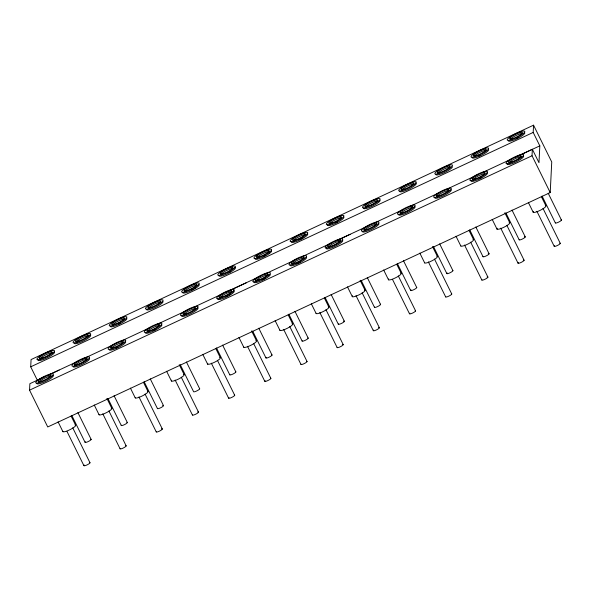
<?xml version="1.0" encoding="UTF-8"?>
<svg xmlns="http://www.w3.org/2000/svg" width="591" height="591" viewBox="0 0 591 591"><rect width="100%" height="100%" fill="white"/><g stroke="black" fill="none" stroke-linecap="round" stroke-linejoin="round"><path stroke-width="0.89" d="M40.58 378.735L37.344 380.242L30.71 366.819L31.072 359.572L533.555 125.181L551.743 161.993L550.221 192.577L47.745 426.968L29.55 390.156L29.875 383.685L44.089 377.051M550.221 192.577L532.026 155.765L532.351 149.287L515.625 157.088M532.351 149.287L538.985 162.71L539.819 145.851L533.193 132.428L533.555 125.181M30.71 366.819L533.193 132.428M48.27 375.1L78.367 361.064M82.548 359.114L112.645 345.07M121.007 341.17L149.427 327.909M156.12 324.791L187.052 310.364M192.902 307.63L223.841 293.202M225.511 292.419L260.624 276.041M263.97 274.483L294.909 260.047M301.595 256.93L331.691 242.886M335.873 240.943L368.481 225.732M372.662 223.782L402.759 209.739M409.445 206.621L439.549 192.577M446.235 189.46L477.166 175.032M483.024 172.299L511.444 159.038M47.044 375.721L59.159 370.069M228.111 291.252L246.447 282.705M337.328 240.308L350.131 234.339M519.622 155.27L539.819 145.851M29.55 390.156L532.026 155.765M548.189 193.227L561.45 220.059M542.08 196.072L555.341 222.903M541.415 196.744L545.877 205.771M543.011 208.438L560.283 243.396M536.901 211.29L554.181 246.248M528.354 202.484L533.222 212.324M512.013 210.1L525.273 236.932M505.903 212.952L519.164 239.783M504.84 212.797L509.701 222.644M506.834 225.311L524.114 260.276M500.725 228.163L518.004 263.121M492.185 219.357L497.046 229.205M475.836 226.974L489.097 253.805M469.727 229.825L482.987 256.657M469.069 230.497L473.524 239.518M470.658 242.184L487.937 277.149M464.548 245.036L481.828 280.001M456.008 236.23L460.869 246.078M439.66 243.854L452.92 270.685M433.55 246.698L446.811 273.53M432.486 246.55L437.355 256.398M434.481 259.065L451.76 294.022M428.372 261.909L445.651 296.874M419.832 253.103L424.693 262.951M403.483 260.727L416.744 287.558M397.381 263.579L410.642 290.41M396.716 264.243L401.178 273.271M398.304 275.938L415.584 310.896M392.594 279.602L409.474 313.747M383.655 269.984L388.523 279.831M367.307 277.6L380.567 304.431M361.204 280.452L374.465 307.283M360.133 280.297L365.002 290.144M362.128 292.811L379.407 327.776M356.018 295.663L373.298 330.62M347.478 286.857L352.347 296.704M331.137 294.481L344.398 321.305M325.028 297.325L338.288 324.156M324.363 297.997L328.825 307.025M325.951 309.691L343.231 344.649M319.842 312.536L337.121 347.501M311.302 303.73L316.17 313.577M294.961 311.354L308.221 338.185M288.851 314.205L302.112 341.029M288.186 314.87L292.648 323.898M289.775 326.564L307.054 361.522M283.665 329.416L300.945 364.374M275.125 320.61L279.994 330.458M258.784 328.227L272.045 355.058M252.675 331.078L265.935 357.91M251.603 330.923L256.472 340.771M253.598 343.437L270.877 378.403M247.489 346.289L264.768 381.247M238.949 337.483L243.817 347.331M222.608 345.1L235.868 371.931M216.498 347.951L229.759 374.783M215.833 348.624L220.295 357.644M217.422 360.311L234.701 395.276M211.312 363.162L228.591 398.127M202.772 354.356L207.64 364.204M186.431 361.98L199.692 388.812M180.321 364.824L193.582 391.656A3.391 0.68 -26.3 0 0 196.995 390.814A3.391 0.68 -26.3 0 0 199.595 388.656M179.25 364.677L184.119 374.524M181.245 377.191L198.524 412.149M175.143 380.035L192.415 415M166.596 371.229L171.464 381.077M150.254 378.853L163.515 405.685M144.145 381.705L157.405 408.536M143.48 382.37L147.942 391.397M145.068 394.064L162.348 429.029M138.966 396.916L156.246 431.873M130.419 388.11L135.287 397.957M114.078 395.726L127.338 422.558M107.968 398.578L121.229 425.409M106.905 398.423L111.765 408.27M108.899 410.937L126.171 445.902M102.79 413.789L120.069 448.754M94.242 404.983L99.111 414.83M77.901 412.607L91.162 439.438M71.792 415.451L85.052 442.282M71.127 416.123L75.589 425.151M72.723 427.818L90.002 462.775M67.012 431.474L83.892 465.627M58.073 421.856L62.934 431.703M197.941 307.852A9.19 1.847 -26.3 0 1 190.339 313.865A9.19 1.847 -26.3 0 1 181.555 315.801M523.523 155.972A9.19 1.847 -26.3 0 1 515.921 161.986A9.19 1.847 -26.3 0 1 507.144 163.921M53.234 375.351A9.19 1.847 -26.3 0 1 45.633 381.365A9.19 1.847 -26.3 0 1 36.856 383.3M487.346 172.853A9.19 1.847 -26.3 0 1 479.744 178.866A9.19 1.847 -26.3 0 1 470.968 180.794M378.824 223.479A9.19 1.847 -26.3 0 1 371.214 229.485A9.19 1.847 -26.3 0 1 362.438 231.421M414.306 206.414A9.19 1.847 -26.3 0 1 409.511 211.512A9.19 1.847 -26.3 0 1 398.748 215.021M342.647 240.352A9.19 1.847 -26.3 0 1 333.959 246.868A9.19 1.847 -26.3 0 1 326.69 247.57M233.43 290.794A9.19 1.847 -26.3 0 1 227.587 296.453A9.19 1.847 -26.3 0 1 217.732 298.928M451.169 189.726A9.19 1.847 -26.3 0 1 443.568 195.739A9.19 1.847 -26.3 0 1 434.791 197.675M270.427 274.571A9.19 1.847 -26.3 0 1 261.606 280.622A9.19 1.847 -26.3 0 1 253.908 282.047M306.47 257.225A9.19 1.847 -26.3 0 1 298.861 263.239A9.19 1.847 -26.3 0 1 290.085 265.174M125.588 341.605A9.19 1.847 -26.3 0 1 117.986 347.611A9.19 1.847 -26.3 0 1 109.209 349.547M161.764 324.725A9.19 1.847 -26.3 0 1 154.162 330.738A9.19 1.847 -26.3 0 1 145.386 332.674M518.484 137.452A7.107 1.426 -26.3 0 1 516.844 138.294M510.314 139.432A7.107 1.426 -26.3 0 1 515.455 135.804A7.107 1.426 -26.3 0 1 521.964 133.455M524.69 132.635A9.19 1.847 -26.3 0 1 517.081 138.649A9.19 1.847 -26.3 0 1 508.304 140.584M40.033 358.811A7.107 1.426 -26.3 0 1 46.002 354.763A7.107 1.426 -26.3 0 1 52.385 352.879M488.513 149.508A9.19 1.847 -26.3 0 1 480.904 155.522A9.19 1.847 -26.3 0 1 472.128 157.457M480.668 155.174A7.107 1.426 -26.3 0 1 478.998 155.921M474.145 156.305A7.107 1.426 -26.3 0 1 480.114 152.264A7.107 1.426 -26.3 0 1 486.496 150.373M437.968 173.185A7.107 1.426 -26.3 0 1 443.937 169.137A7.107 1.426 -26.3 0 1 450.32 167.253M452.47 166.854A9.19 1.847 -26.3 0 1 443.649 172.904A9.19 1.847 -26.3 0 1 435.951 174.33M337.609 221.832A7.107 1.426 -26.3 0 1 335.961 222.674M329.438 223.812A7.107 1.426 -26.3 0 1 334.58 220.177A7.107 1.426 -26.3 0 1 341.088 217.828M343.807 217.008A9.19 1.847 -26.3 0 1 336.205 223.021A9.19 1.847 -26.3 0 1 327.429 224.957M302.947 237.818A7.107 1.426 -26.3 0 1 299.785 239.547M293.262 240.685A7.107 1.426 -26.3 0 1 298.403 237.05A7.107 1.426 -26.3 0 1 304.912 234.708M307.63 233.888A9.19 1.847 -26.3 0 1 300.029 239.894A9.19 1.847 -26.3 0 1 291.252 241.83M269.585 252.379A7.107 1.426 -26.3 0 1 269.008 253.037M265.256 255.578A7.107 1.426 -26.3 0 1 263.608 256.42M257.085 257.558A7.107 1.426 -26.3 0 1 263.054 253.517A7.107 1.426 -26.3 0 1 269.437 251.626M271.454 250.761A9.19 1.847 -26.3 0 1 263.852 256.775A9.19 1.847 -26.3 0 1 255.076 258.71M230.593 271.572A7.107 1.426 -26.3 0 1 229.079 272.451M220.908 274.431A7.107 1.426 -26.3 0 1 226.878 270.39A7.107 1.426 -26.3 0 1 233.26 268.499M234.59 267.45A9.19 1.847 -26.3 0 1 228.747 273.108A9.19 1.847 -26.3 0 1 218.899 275.583M199.108 284.507A9.19 1.847 -26.3 0 1 191.499 290.521A9.19 1.847 -26.3 0 1 182.722 292.456M195.695 287.573A7.107 1.426 -26.3 0 1 194.417 288.445M192.902 289.331A7.107 1.426 -26.3 0 1 191.255 290.174M184.732 291.311A7.107 1.426 -26.3 0 1 190.708 287.263A7.107 1.426 -26.3 0 1 197.084 285.379M148.555 308.184A7.107 1.426 -26.3 0 1 154.532 304.143A7.107 1.426 -26.3 0 1 160.907 302.252M162.931 301.388A9.19 1.847 -26.3 0 1 155.322 307.401A9.19 1.847 -26.3 0 1 146.546 309.337M120.549 323.078A7.107 1.426 -26.3 0 1 118.902 323.927M112.379 325.057A7.107 1.426 -26.3 0 1 118.355 321.016A7.107 1.426 -26.3 0 1 124.738 319.125M126.755 318.261A9.19 1.847 -26.3 0 1 119.146 324.274A9.19 1.847 -26.3 0 1 110.369 326.21M509.154 162.776A7.107 1.426 -26.3 0 1 515.123 158.728A7.107 1.426 -26.3 0 1 521.506 156.844M38.866 382.155A7.107 1.426 -26.3 0 1 44.835 378.107A7.107 1.426 -26.3 0 1 51.218 376.216M481.148 177.669A7.107 1.426 -26.3 0 1 479.5 178.512M472.977 179.649A7.107 1.426 -26.3 0 1 478.119 176.015A7.107 1.426 -26.3 0 1 484.627 173.673M436.801 196.522A7.107 1.426 -26.3 0 1 442.77 192.481A7.107 1.426 -26.3 0 1 449.153 190.59M400.476 213.883A7.107 1.426 -26.3 0 1 405.766 209.768A7.107 1.426 -26.3 0 1 412.976 207.463M364.448 230.276A7.107 1.426 -26.3 0 1 369.589 226.641A7.107 1.426 -26.3 0 1 376.098 224.299M328.271 247.149A7.107 1.426 -26.3 0 1 334.247 243.108A7.107 1.426 -26.3 0 1 340.623 241.217M183.572 314.648A7.107 1.426 -26.3 0 1 189.541 310.607A7.107 1.426 -26.3 0 1 195.924 308.716M415.473 183.077A9.19 1.847 -26.3 0 1 409.629 188.736A9.19 1.847 -26.3 0 1 399.782 191.203M365.615 206.931A7.107 1.426 -26.3 0 1 371.584 202.89A7.107 1.426 -26.3 0 1 377.967 200.999M379.983 200.135A9.19 1.847 -26.3 0 1 372.382 206.148A9.19 1.847 -26.3 0 1 363.605 208.084M401.791 190.058A7.107 1.426 -26.3 0 1 407.76 186.01A7.107 1.426 -26.3 0 1 414.143 184.126M300.265 262.042A7.107 1.426 -26.3 0 1 296.955 263.638M292.094 264.022A7.107 1.426 -26.3 0 1 297.236 260.395A7.107 1.426 -26.3 0 1 303.744 258.045M230.712 294.045A7.107 1.426 -26.3 0 1 229.426 294.909M227.912 295.796A7.107 1.426 -26.3 0 1 226.272 296.638M219.749 297.775A7.107 1.426 -26.3 0 1 225.718 293.734A7.107 1.426 -26.3 0 1 232.1 291.843M155.566 329.549A7.107 1.426 -26.3 0 1 153.919 330.391M147.395 331.529A7.107 1.426 -26.3 0 1 152.53 327.894A7.107 1.426 -26.3 0 1 159.038 325.552M117.742 347.264A7.107 1.426 -26.3 0 1 116.08 348.01M111.219 348.402A7.107 1.426 -26.3 0 1 117.188 344.354A7.107 1.426 -26.3 0 1 123.571 342.47M265.603 278.036A7.107 1.426 -26.3 0 1 264.088 278.922M263.556 279.211A7.107 1.426 -26.3 0 1 262.448 279.765M255.918 280.902A7.107 1.426 -26.3 0 1 261.894 276.854A7.107 1.426 -26.3 0 1 268.277 274.97M54.402 352.014A9.19 1.847 -26.3 0 1 46.792 358.02A9.19 1.847 -26.3 0 1 38.016 359.956M89.411 358.478A9.19 1.847 -26.3 0 1 82.88 363.953A9.19 1.847 -26.3 0 1 73.166 366.893M89.891 334.949A9.19 1.847 -26.3 0 1 84.048 340.608A9.19 1.847 -26.3 0 1 74.193 343.083M74.894 365.755A7.107 1.426 -26.3 0 1 80.184 361.648A7.107 1.426 -26.3 0 1 87.394 359.343M76.202 341.938A7.107 1.426 -26.3 0 1 82.179 337.889A7.107 1.426 -26.3 0 1 88.561 336.006M90.77 439.239A3.391 0.68 -26.3 0 1 88.066 441.632A3.391 0.68 -26.3 0 1 85.481 441.706M89.61 462.583A3.391 0.68 -26.3 0 1 86.907 464.977A3.391 0.68 -26.3 0 1 84.321 465.051M75.057 425.003A7.158 1.441 -26.3 0 1 70.506 429.413A7.158 1.441 -26.3 0 1 62.831 431.341M378.543 327.643A3.391 0.68 -26.3 0 1 378.668 328.603A3.391 0.68 -26.3 0 1 374.568 330.65A3.391 0.68 -26.3 0 1 373.726 330.044M364.462 290.004A7.158 1.441 -26.3 0 1 359.077 294.828A7.158 1.441 -26.3 0 1 352.568 295.773M162.651 405.552A3.391 0.68 -26.3 0 1 161.21 407.487A3.391 0.68 -26.3 0 1 157.524 408.285M161.483 428.896A3.391 0.68 -26.3 0 1 160.05 430.832A3.391 0.68 -26.3 0 1 156.356 431.629M147.41 391.257A7.158 1.441 -26.3 0 1 142.859 395.66A7.158 1.441 -26.3 0 1 135.184 397.588M307.83 337.986A3.391 0.68 -26.3 0 1 305.525 340.187A3.391 0.68 -26.3 0 1 302.223 340.785M306.663 361.33A3.391 0.68 -26.3 0 1 304.358 363.531A3.391 0.68 -26.3 0 1 301.063 364.122M292.109 323.75A7.158 1.441 -26.3 0 1 287.558 328.16A7.158 1.441 -26.3 0 1 279.89 330.088M343.526 321.179A3.391 0.68 -26.3 0 1 342.093 323.114A3.391 0.68 -26.3 0 1 338.399 323.905M126.947 422.366A3.391 0.68 -26.3 0 1 124.642 424.567A3.391 0.68 -26.3 0 1 121.347 425.158M416.36 287.359A3.391 0.68 -26.3 0 1 413.656 289.76A3.391 0.68 -26.3 0 1 411.07 289.826M415.192 310.703A3.391 0.68 -26.3 0 1 412.488 313.097A3.391 0.68 -26.3 0 1 409.903 313.171M400.639 273.131A7.158 1.441 -26.3 0 1 395.253 277.955A7.158 1.441 -26.3 0 1 388.745 278.893M523.242 260.143A3.391 0.68 -26.3 0 1 523.367 261.104A3.391 0.68 -26.3 0 1 519.275 263.15A3.391 0.68 -26.3 0 1 518.433 262.544M509.169 222.504A7.158 1.441 -26.3 0 1 503.776 227.328A7.158 1.441 -26.3 0 1 497.275 228.274M271.653 354.859A3.391 0.68 -26.3 0 1 268.949 357.26A3.391 0.68 -26.3 0 1 266.364 357.326M270.486 378.203A3.391 0.68 -26.3 0 1 267.789 380.597A3.391 0.68 -26.3 0 1 265.196 380.67M255.933 340.63A7.158 1.441 -26.3 0 1 251.382 345.033A7.158 1.441 -26.3 0 1 243.714 346.961M342.366 344.516A3.391 0.68 -26.3 0 1 340.933 346.452A3.391 0.68 -26.3 0 1 337.239 347.249M328.286 306.877A7.158 1.441 -26.3 0 1 323.735 311.287A7.158 1.441 -26.3 0 1 316.059 313.215M380.183 304.239A3.391 0.68 -26.3 0 1 377.878 306.441A3.391 0.68 -26.3 0 1 374.576 307.032M487.065 277.016A3.391 0.68 -26.3 0 1 485.632 278.952A3.391 0.68 -26.3 0 1 481.938 279.75M472.992 239.377A7.158 1.441 -26.3 0 1 468.441 243.787A7.158 1.441 -26.3 0 1 460.766 245.708M452.529 270.486A3.391 0.68 -26.3 0 1 449.832 272.879A3.391 0.68 -26.3 0 1 447.239 272.953M197.66 412.023A3.391 0.68 -26.3 0 1 196.227 413.951A3.391 0.68 -26.3 0 1 192.533 414.749M183.579 374.376A7.158 1.441 -26.3 0 1 178.194 379.208A7.158 1.441 -26.3 0 1 171.693 380.146M235.477 371.739A3.391 0.68 -26.3 0 1 233.172 373.94A3.391 0.68 -26.3 0 1 229.869 374.531M234.309 395.076A3.391 0.68 -26.3 0 1 231.613 397.477A3.391 0.68 -26.3 0 1 229.02 397.544M219.756 357.503A7.158 1.441 -26.3 0 1 214.37 362.327A7.158 1.441 -26.3 0 1 207.869 363.273M561.058 219.859A3.391 0.68 -26.3 0 1 558.754 222.061A3.391 0.68 -26.3 0 1 555.459 222.659M125.787 445.703A3.391 0.68 -26.3 0 1 123.482 447.912A3.391 0.68 -26.3 0 1 120.18 448.503M111.234 408.13A7.158 1.441 -26.3 0 1 106.683 412.54A7.158 1.441 -26.3 0 1 99.007 414.461M524.409 236.799A3.391 0.68 -26.3 0 1 522.976 238.734A3.391 0.68 -26.3 0 1 519.282 239.532M451.369 293.83A3.391 0.68 -26.3 0 1 449.064 296.032A3.391 0.68 -26.3 0 1 445.762 296.623M436.815 256.25A7.158 1.441 -26.3 0 1 432.265 260.661A7.158 1.441 -26.3 0 1 424.589 262.589M559.899 243.204A3.391 0.68 -26.3 0 1 557.195 245.597A3.391 0.68 -26.3 0 1 554.609 245.671M545.345 205.624A7.158 1.441 -26.3 0 1 539.952 210.455A7.158 1.441 -26.3 0 1 533.451 211.393M488.232 253.679A3.391 0.68 -26.3 0 1 486.799 255.615A3.391 0.68 -26.3 0 1 483.106 256.405M42.737 357.902A7.151 1.441 -26.3 0 0 52.156 351.992A7.151 1.441 -26.3 0 0 42.257 355.361A7.151 1.441 -26.3 0 0 42.737 357.902M40.786 359.217A9.803 1.972 -26.3 0 0 54.527 351.098A9.803 1.972 -26.3 0 0 41.835 354.947A9.803 1.972 -26.3 0 0 40.786 359.217M41.577 381.239A7.151 1.441 -26.3 0 0 50.989 375.337A7.151 1.441 -26.3 0 0 41.097 378.705A7.151 1.441 -26.3 0 0 41.577 381.239M39.627 382.562A9.803 1.972 -26.3 0 0 53.367 374.435A9.803 1.972 -26.3 0 0 40.668 378.284A9.803 1.972 -26.3 0 0 39.627 382.562M330.982 246.24A7.151 1.441 -26.3 0 0 340.394 240.338A7.151 1.441 -26.3 0 0 330.502 243.706A7.151 1.441 -26.3 0 0 330.982 246.24M329.032 247.555A9.803 1.972 -26.3 0 0 342.773 239.436A9.803 1.972 -26.3 0 0 330.074 243.285A9.803 1.972 -26.3 0 0 329.032 247.555M115.09 324.149A7.151 1.441 -26.3 0 0 124.509 318.246A7.151 1.441 -26.3 0 0 114.61 321.615A7.151 1.441 -26.3 0 0 115.09 324.149M113.14 325.464A9.803 1.972 -26.3 0 0 126.88 317.345A9.803 1.972 -26.3 0 0 114.181 321.194A9.803 1.972 -26.3 0 0 113.14 325.464M113.93 347.493A7.151 1.441 -26.3 0 0 123.342 341.583A7.151 1.441 -26.3 0 0 113.442 344.952A7.151 1.441 -26.3 0 0 113.93 347.493M111.98 348.808A9.803 1.972 -26.3 0 0 125.72 340.689A9.803 1.972 -26.3 0 0 113.021 344.538A9.803 1.972 -26.3 0 0 111.98 348.808M151.266 307.276A7.151 1.441 -26.3 0 0 160.678 301.366A7.151 1.441 -26.3 0 0 150.786 304.742A7.151 1.441 -26.3 0 0 151.266 307.276M149.316 308.591A9.803 1.972 -26.3 0 0 163.057 300.472A9.803 1.972 -26.3 0 0 150.358 304.321A9.803 1.972 -26.3 0 0 149.316 308.591M259.796 256.649A7.151 1.441 -26.3 0 0 269.208 250.747A7.151 1.441 -26.3 0 0 259.316 254.115A7.151 1.441 -26.3 0 0 259.796 256.649M257.846 257.964A9.803 1.972 -26.3 0 0 271.587 249.845A9.803 1.972 -26.3 0 0 258.888 253.694A9.803 1.972 -26.3 0 0 257.846 257.964M258.629 279.994A7.151 1.441 -26.3 0 0 268.048 274.084A7.151 1.441 -26.3 0 0 258.149 277.452A7.151 1.441 -26.3 0 0 258.629 279.994M256.679 281.309A9.803 1.972 -26.3 0 0 270.419 273.19A9.803 1.972 -26.3 0 0 257.72 277.039A9.803 1.972 -26.3 0 0 256.679 281.309M295.973 239.776A7.151 1.441 -26.3 0 0 305.384 233.866A7.151 1.441 -26.3 0 0 295.493 237.235A7.151 1.441 -26.3 0 0 295.973 239.776M294.022 241.091A9.803 1.972 -26.3 0 0 307.763 232.972A9.803 1.972 -26.3 0 0 295.064 236.821A9.803 1.972 -26.3 0 0 294.022 241.091M78.913 341.022A7.151 1.441 -26.3 0 0 88.332 335.119A7.151 1.441 -26.3 0 0 78.433 338.488A7.151 1.441 -26.3 0 0 78.913 341.022M76.963 342.344A9.803 1.972 -26.3 0 0 90.704 334.218A9.803 1.972 -26.3 0 0 78.005 338.067A9.803 1.972 -26.3 0 0 76.963 342.344M368.326 206.023A7.151 1.441 -26.3 0 0 377.738 200.12A7.151 1.441 -26.3 0 0 367.838 203.489A7.151 1.441 -26.3 0 0 368.326 206.023M366.376 207.338A9.803 1.972 -26.3 0 0 380.116 199.219A9.803 1.972 -26.3 0 0 367.417 203.068A9.803 1.972 -26.3 0 0 366.376 207.338M367.159 229.367A7.151 1.441 -26.3 0 0 376.57 223.457A7.151 1.441 -26.3 0 0 366.679 226.826A7.151 1.441 -26.3 0 0 367.159 229.367M365.208 230.682A9.803 1.972 -26.3 0 0 378.949 222.563A9.803 1.972 -26.3 0 0 366.25 226.412A9.803 1.972 -26.3 0 0 365.208 230.682M475.689 178.741A7.151 1.441 -26.3 0 0 485.1 172.831A7.151 1.441 -26.3 0 0 475.208 176.199A7.151 1.441 -26.3 0 0 475.689 178.741M473.738 180.056A9.803 1.972 -26.3 0 0 487.479 171.937A9.803 1.972 -26.3 0 0 474.78 175.786A9.803 1.972 -26.3 0 0 473.738 180.056M223.62 273.522A7.151 1.441 -26.3 0 0 233.031 267.62A7.151 1.441 -26.3 0 0 223.139 270.988A7.151 1.441 -26.3 0 0 223.62 273.522M221.669 274.837A9.803 1.972 -26.3 0 0 235.41 266.718A9.803 1.972 -26.3 0 0 222.711 270.567A9.803 1.972 -26.3 0 0 221.669 274.837M222.452 296.867A7.151 1.441 -26.3 0 0 231.871 290.957A7.151 1.441 -26.3 0 0 221.972 294.333A7.151 1.441 -26.3 0 0 222.452 296.867M220.502 298.182A9.803 1.972 -26.3 0 0 234.243 290.063A9.803 1.972 -26.3 0 0 221.551 293.912A9.803 1.972 -26.3 0 0 220.502 298.182M294.806 263.113A7.151 1.441 -26.3 0 0 304.225 257.211A7.151 1.441 -26.3 0 0 294.325 260.579A7.151 1.441 -26.3 0 0 294.806 263.113M292.855 264.428A9.803 1.972 -26.3 0 0 306.596 256.309A9.803 1.972 -26.3 0 0 293.897 260.158A9.803 1.972 -26.3 0 0 292.855 264.428M332.149 222.896A7.151 1.441 -26.3 0 0 341.561 216.993A7.151 1.441 -26.3 0 0 331.669 220.362A7.151 1.441 -26.3 0 0 332.149 222.896M330.199 224.218A9.803 1.972 -26.3 0 0 343.94 216.092A9.803 1.972 -26.3 0 0 331.241 219.941A9.803 1.972 -26.3 0 0 330.199 224.218M439.512 195.614A7.151 1.441 -26.3 0 0 448.924 189.711A7.151 1.441 -26.3 0 0 439.032 193.08A7.151 1.441 -26.3 0 0 439.512 195.614M437.562 196.929A9.803 1.972 -26.3 0 0 451.302 188.81A9.803 1.972 -26.3 0 0 438.603 192.659A9.803 1.972 -26.3 0 0 437.562 196.929M404.495 189.15A7.151 1.441 -26.3 0 0 413.914 183.24A7.151 1.441 -26.3 0 0 404.015 186.608A7.151 1.441 -26.3 0 0 404.495 189.15M402.545 190.465A9.803 1.972 -26.3 0 0 416.293 182.346A9.803 1.972 -26.3 0 0 403.594 186.195A9.803 1.972 -26.3 0 0 402.545 190.465M150.107 330.613A7.151 1.441 -26.3 0 0 159.518 324.71A7.151 1.441 -26.3 0 0 149.619 328.079A7.151 1.441 -26.3 0 0 150.107 330.613M148.149 331.935A9.803 1.972 -26.3 0 0 161.897 323.816A9.803 1.972 -26.3 0 0 149.198 327.658A9.803 1.972 -26.3 0 0 148.149 331.935M187.443 290.403A7.151 1.441 -26.3 0 0 196.855 284.493A7.151 1.441 -26.3 0 0 186.963 287.861A7.151 1.441 -26.3 0 0 187.443 290.403M185.493 291.718A9.803 1.972 -26.3 0 0 199.233 283.599A9.803 1.972 -26.3 0 0 186.534 287.448A9.803 1.972 -26.3 0 0 185.493 291.718M186.276 313.74A7.151 1.441 -26.3 0 0 195.695 307.837A7.151 1.441 -26.3 0 0 185.796 311.206A7.151 1.441 -26.3 0 0 186.276 313.74M184.326 315.055A9.803 1.972 -26.3 0 0 198.074 306.936A9.803 1.972 -26.3 0 0 185.375 310.785A9.803 1.972 -26.3 0 0 184.326 315.055M513.025 138.523A7.151 1.441 -26.3 0 0 522.444 132.613A7.151 1.441 -26.3 0 0 512.545 135.989A7.151 1.441 -26.3 0 0 513.025 138.523M511.075 139.838A9.803 1.972 -26.3 0 0 524.815 131.719A9.803 1.972 -26.3 0 0 512.116 135.568A9.803 1.972 -26.3 0 0 511.075 139.838M77.753 364.366A7.151 1.441 -26.3 0 0 87.165 358.464A7.151 1.441 -26.3 0 0 77.273 361.832A7.151 1.441 -26.3 0 0 77.753 364.366M75.803 365.681A9.803 1.972 -26.3 0 0 89.544 357.562A9.803 1.972 -26.3 0 0 76.845 361.411A9.803 1.972 -26.3 0 0 75.803 365.681M476.848 155.396A7.151 1.441 -26.3 0 0 486.267 149.493A7.151 1.441 -26.3 0 0 476.368 152.862A7.151 1.441 -26.3 0 0 476.848 155.396M474.898 156.711A9.803 1.972 -26.3 0 0 488.639 148.592A9.803 1.972 -26.3 0 0 475.947 152.441A9.803 1.972 -26.3 0 0 474.898 156.711M403.335 212.487A7.151 1.441 -26.3 0 0 412.747 206.584A7.151 1.441 -26.3 0 0 402.855 209.953A7.151 1.441 -26.3 0 0 403.335 212.487M401.385 213.809A9.803 1.972 -26.3 0 0 415.126 205.683A9.803 1.972 -26.3 0 0 402.427 209.532A9.803 1.972 -26.3 0 0 401.385 213.809M511.865 161.86A7.151 1.441 -26.3 0 0 521.277 155.958A7.151 1.441 -26.3 0 0 511.385 159.326A7.151 1.441 -26.3 0 0 511.865 161.86M509.915 163.182A9.803 1.972 -26.3 0 0 523.656 155.064A9.803 1.972 -26.3 0 0 510.956 158.905A9.803 1.972 -26.3 0 0 509.915 163.182M440.672 172.269A7.151 1.441 -26.3 0 0 450.091 166.367A7.151 1.441 -26.3 0 0 440.192 169.735A7.151 1.441 -26.3 0 0 440.672 172.269M438.721 173.591A9.803 1.972 -26.3 0 0 452.462 165.473A9.803 1.972 -26.3 0 0 439.77 169.314A9.803 1.972 -26.3 0 0 438.721 173.591"/></g></svg>
